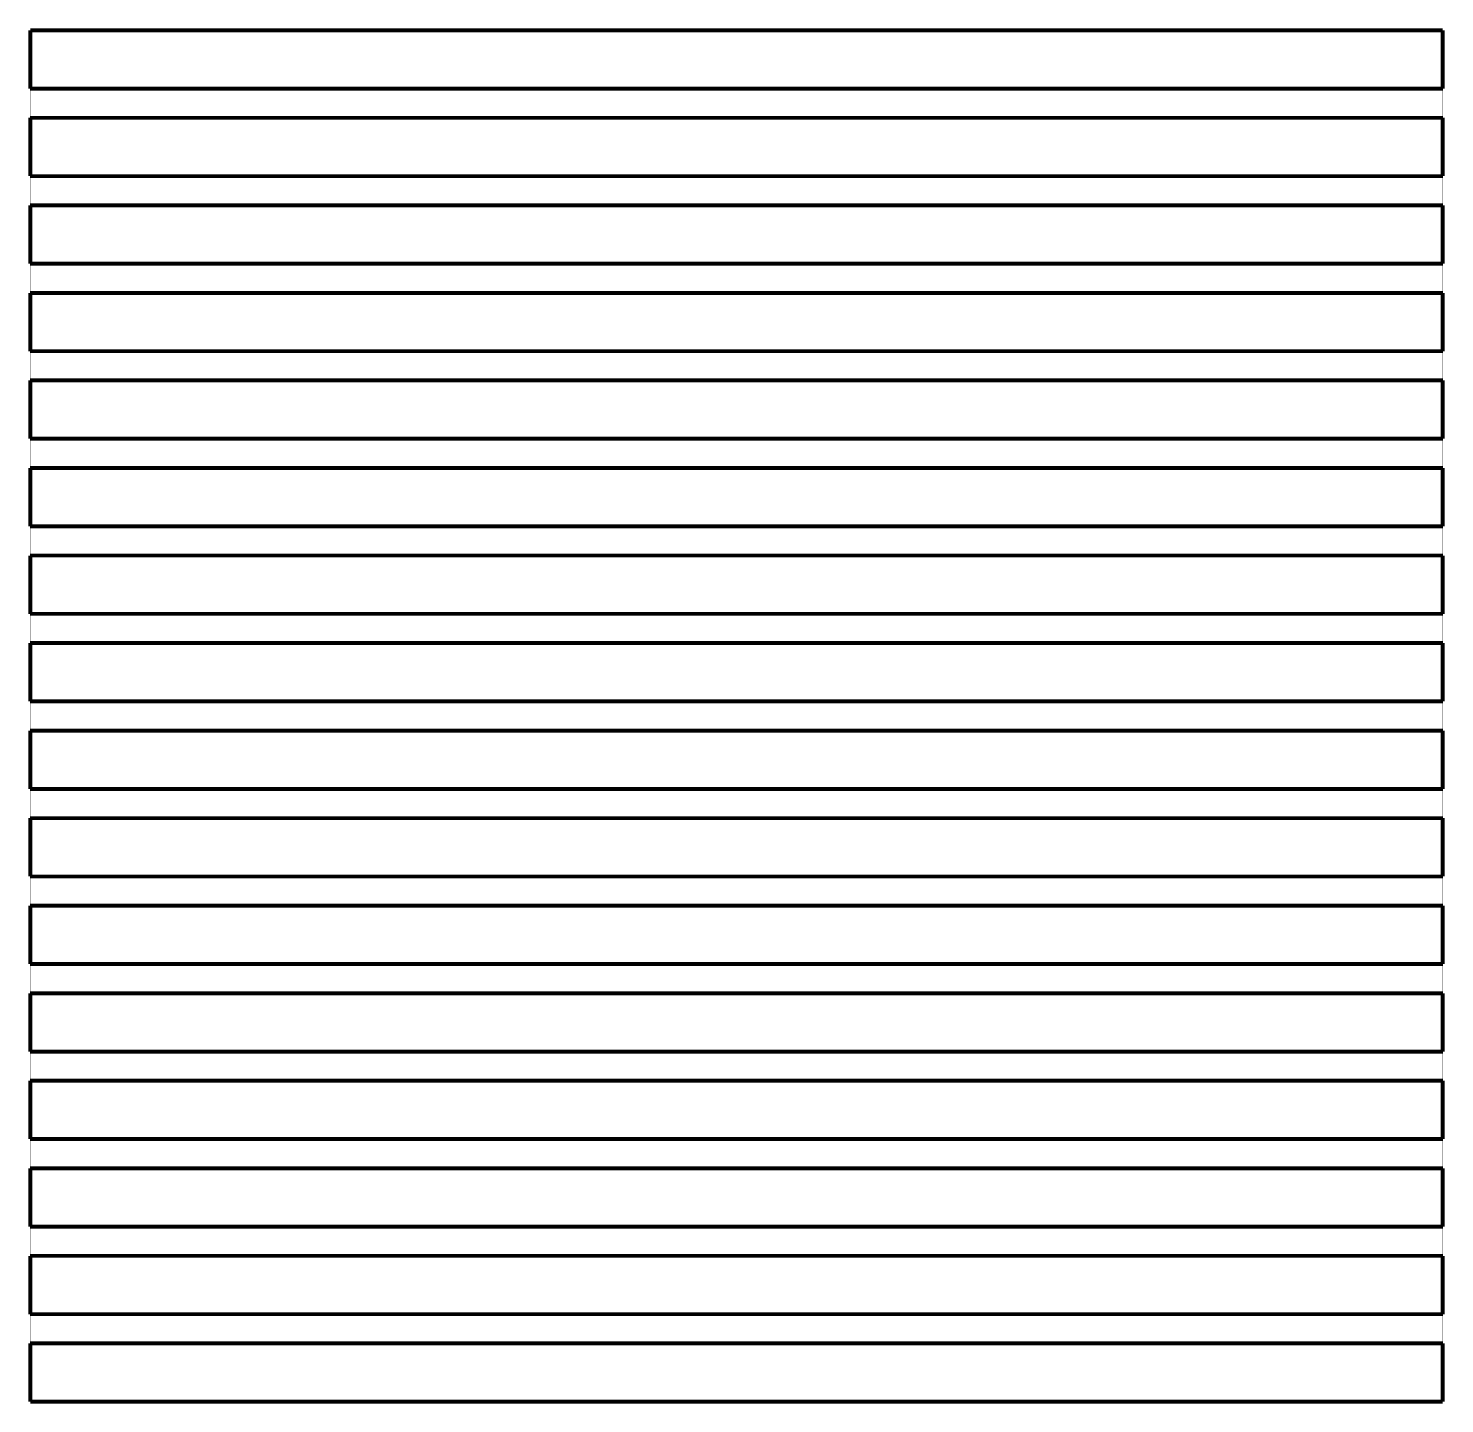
# Model space of a CAD drawing. Extents: x 0.18 to 3.82, y 0.18 to 3.71.
import ezdxf

# ---------------------------------------------------------------- set-up
doc = ezdxf.new("R2010")
doc.units = 0
doc.layers.get('0').update_dxf_attribs({"linetype": 'CONTINUOUS'})

msp = doc.modelspace()

# ---------------------------------------------------------------- linework, layer by layer
at = {"color": 71, "const_width": 0.01}
for points in [[(0.18674, 3.55046), (0.18674, 3.70003)], [(0.18674, 3.70003), (3.81174, 3.70003)], [(3.81174, 3.70003), (3.81174, 3.55046)], [(3.81174, 3.55046), (0.18674, 3.55046)], [(0.18674, 3.32585), (0.18674, 3.47542)], [(0.18674, 3.47542), (3.81174, 3.47542)], [(3.81174, 3.47542), (3.81174, 3.32585)], [(3.81174, 3.32585), (0.18674, 3.32585)], [(0.18674, 3.10124), (0.18674, 3.25082)], [(0.18674, 3.25082), (3.81174, 3.25082)], [(3.81174, 3.25082), (3.81174, 3.10124)], [(3.81174, 3.10124), (0.18674, 3.10124)], [(0.18674, 2.87663), (0.18674, 3.02621)], [(0.18674, 3.02621), (3.81174, 3.02621)], [(3.81174, 3.02621), (3.81174, 2.87663)], [(3.81174, 2.87663), (0.18674, 2.87663)], [(0.18674, 2.65201), (0.18674, 2.80165)], [(0.18674, 2.80165), (3.81174, 2.80165)], [(3.81174, 2.80165), (3.81174, 2.65201)], [(3.81174, 2.65201), (0.18674, 2.65201)], [(0.18674, 2.4274), (0.18674, 2.57704)], [(0.18674, 2.57704), (3.81174, 2.57704)], [(3.81174, 2.57704), (3.81174, 2.4274)], [(3.81174, 2.4274), (0.18674, 2.4274)], [(0.18674, 2.20285), (0.18674, 2.35243)], [(0.18674, 2.35243), (3.81174, 2.35243)], [(3.81174, 2.35243), (3.81174, 2.20285)], [(3.81174, 2.20285), (0.18674, 2.20285)], [(0.18674, 1.97825), (0.18674, 2.12782)], [(0.18674, 2.12782), (3.81174, 2.12782)], [(3.81174, 2.12782), (3.81174, 1.97825)], [(3.81174, 1.97825), (0.18674, 1.97825)], [(0.18674, 1.75364), (0.18674, 1.90321)], [(0.18674, 1.90321), (3.81174, 1.90321)], [(3.81174, 1.90321), (3.81174, 1.75364)], [(3.81174, 1.75364), (0.18674, 1.75364)], [(0.18674, 1.52903), (0.18674, 1.67865)], [(0.18674, 1.67865), (3.81174, 1.67865)], [(3.81174, 1.67865), (3.81174, 1.52903)], [(3.81174, 1.52903), (0.18674, 1.52903)], [(0.18674, 1.30442), (0.18674, 1.45404)], [(0.18674, 1.45404), (3.81174, 1.45404)], [(3.81174, 1.45404), (3.81174, 1.30442)], [(3.81174, 1.30442), (0.18674, 1.30442)], [(0.18674, 1.07981), (0.18674, 1.22944)], [(0.18674, 1.22944), (3.81174, 1.22944)], [(3.81174, 1.22944), (3.81174, 1.07981)], [(3.81174, 1.07981), (0.18674, 1.07981)], [(0.18674, 0.855251), (0.18674, 1.00483)], [(0.18674, 1.00483), (3.81174, 1.00483)], [(3.81174, 1.00483), (3.81174, 0.855251)], [(3.81174, 0.855251), (0.18674, 0.855251)], [(0.18674, 0.630643), (0.18674, 0.780219)], [(0.18674, 0.780219), (3.81174, 0.780219)], [(3.81174, 0.780219), (3.81174, 0.630643)], [(3.81174, 0.630643), (0.18674, 0.630643)], [(0.18674, 0.406033), (0.18674, 0.55561)], [(0.18674, 0.55561), (3.81174, 0.55561)], [(3.81174, 0.55561), (3.81174, 0.406033)], [(3.81174, 0.406033), (0.18674, 0.406033)], [(0.18674, 0.181424), (0.18674, 0.331054)], [(0.18674, 0.331054), (3.81174, 0.331054)], [(3.81174, 0.331054), (3.81174, 0.181424)], [(3.81174, 0.181424), (0.18674, 0.181424)]]:
    msp.add_lwpolyline(points, dxfattribs=at)
at = {"color": 31, "const_width": 0.001}
for points in [[(0.18674, 0.181424), (0.18674, 3.70003)], [(0.18674, 3.70003), (3.81174, 3.70003)], [(3.81174, 3.70003), (3.81174, 0.181424)], [(3.81174, 0.181424), (0.18674, 0.181424)]]:
    msp.add_lwpolyline(points, dxfattribs=at)

doc.saveas('drawing.dxf')
